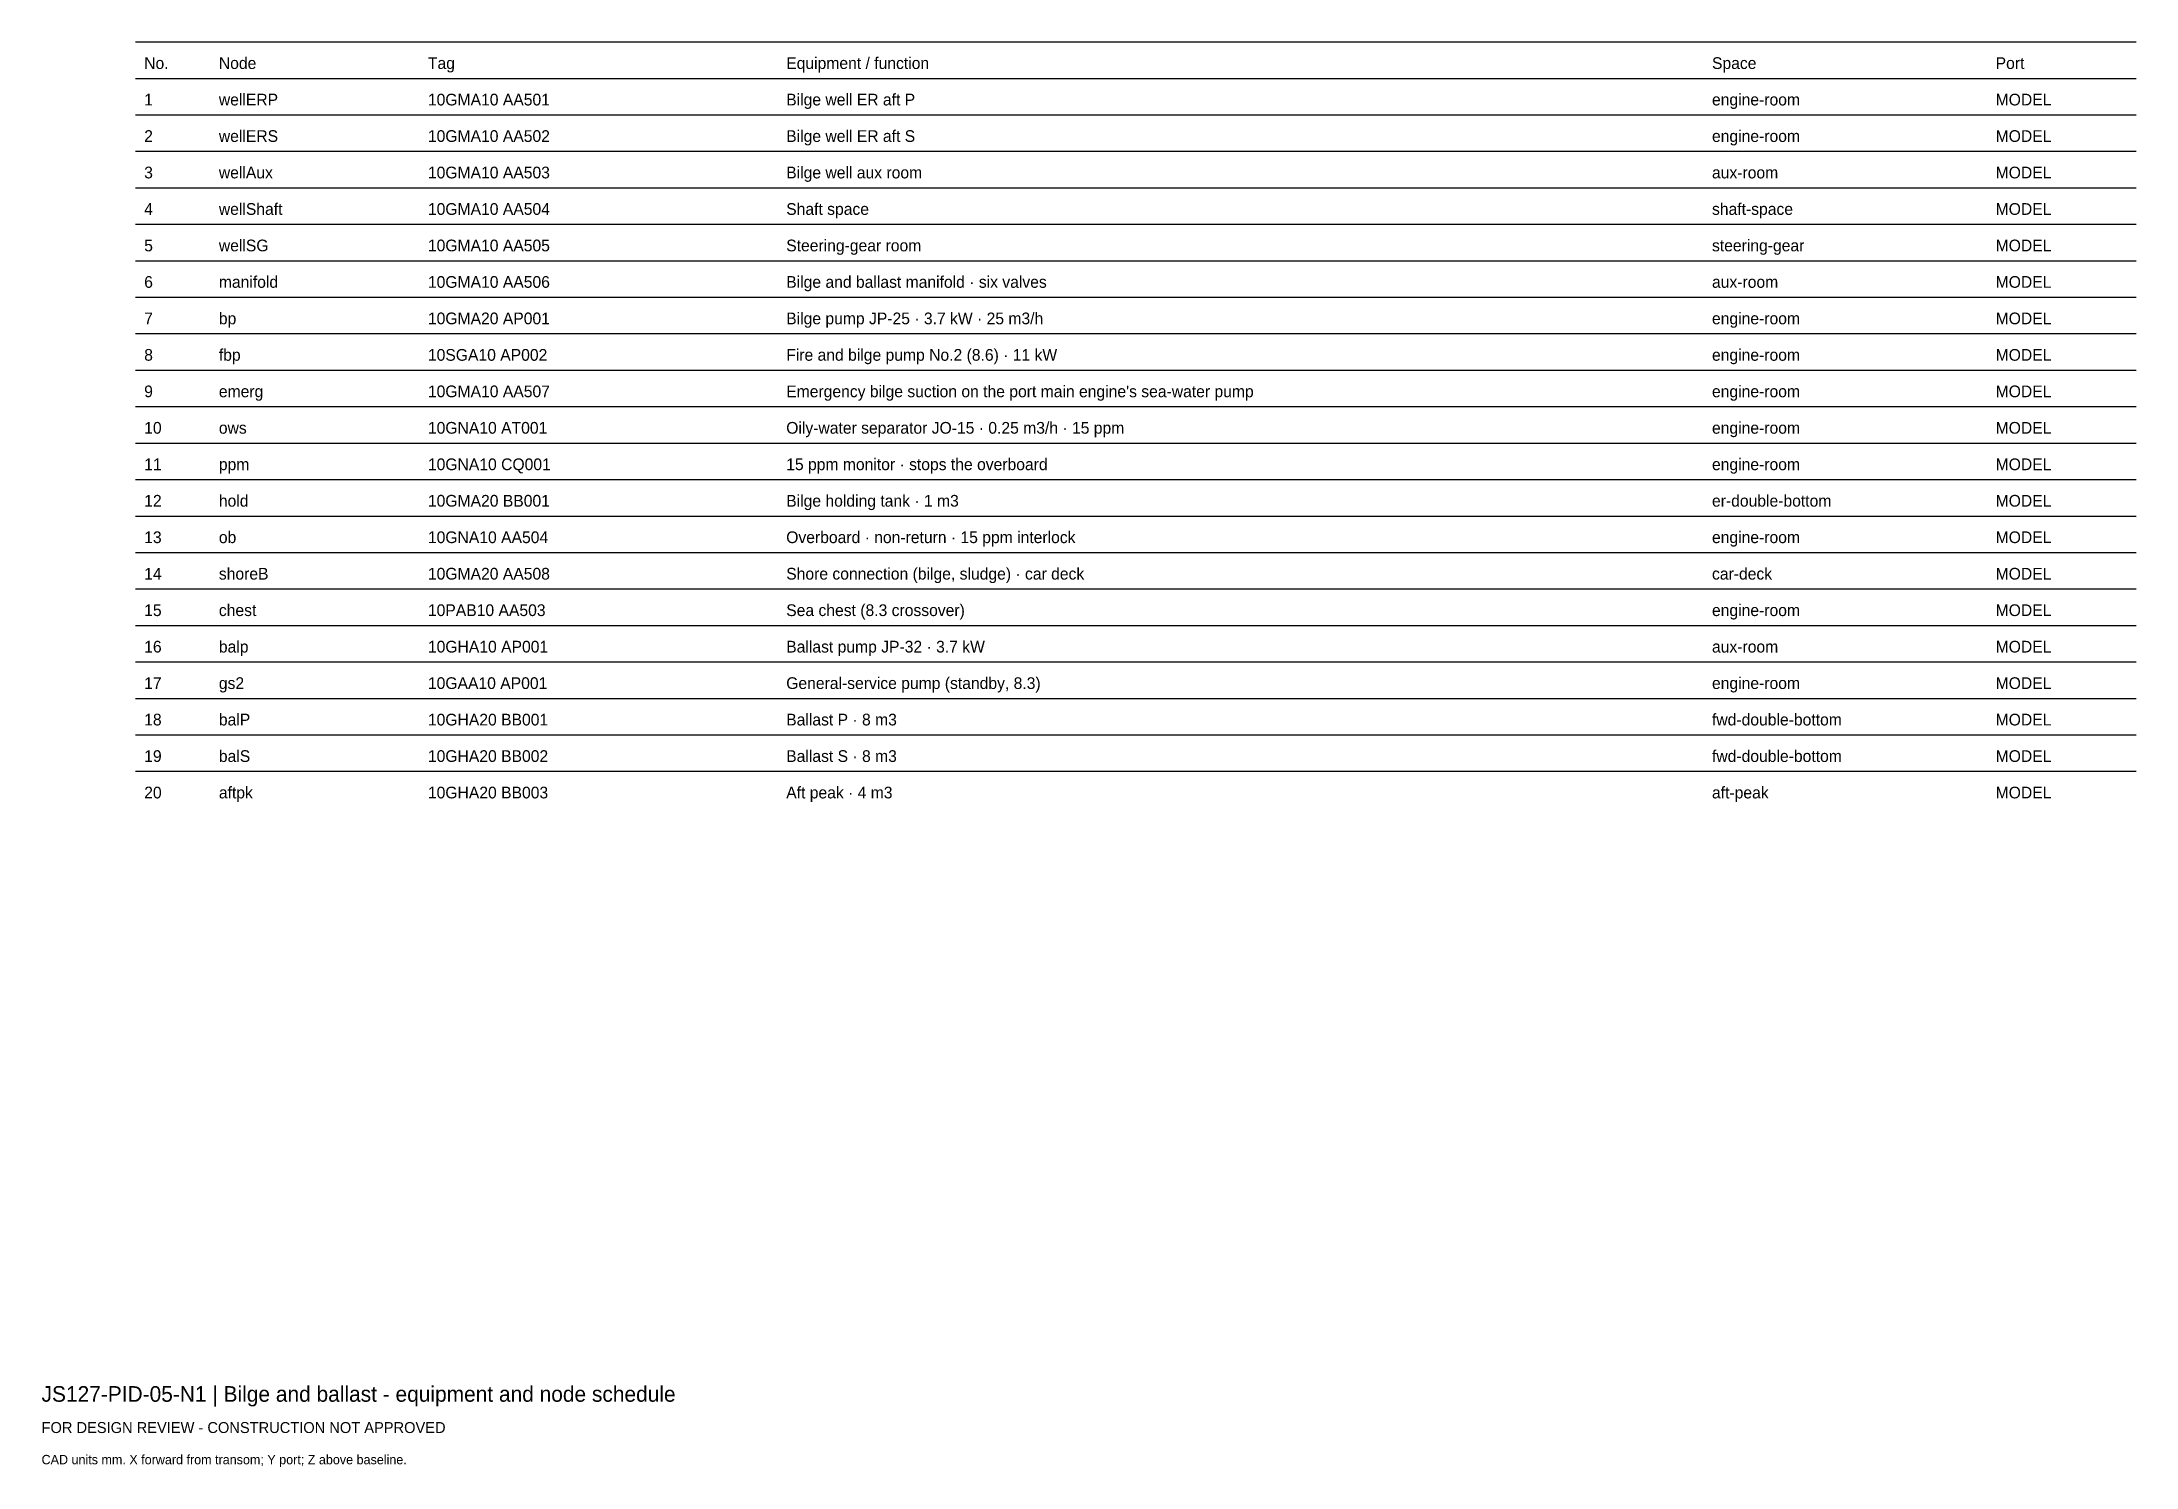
# Model space of a CAD drawing. Header units: millimetres. Extents: x 0 to 402, y -25 to 249.
import ezdxf

# ---------------------------------------------------------------- set-up
doc = ezdxf.new("R2010")
doc.units = ezdxf.units.MM
doc.layers.add('ANNOTATION', color=7, linetype='Continuous')
doc.layers.add('GEOMETRY', color=7, linetype='Continuous')

msp = doc.modelspace()

# ---------------------------------------------------------------- linework, layer by layer
at = {"layer": 'GEOMETRY'}
for p, q in [((18, 249), (402, 249)), ((18, 242), (402, 242)), ((18, 235), (402, 235)), ((18, 228), (402, 228)), ((18, 221), (402, 221)), ((18, 214), (402, 214)), ((18, 207), (402, 207)), ((18, 200), (402, 200)), ((18, 193), (402, 193)), ((18, 186), (402, 186)), ((18, 179), (402, 179)), ((18, 172), (402, 172)), ((18, 165), (402, 165)), ((18, 158), (402, 158)), ((18, 151), (402, 151)), ((18, 144), (402, 144)), ((18, 137), (402, 137)), ((18, 130), (402, 130)), ((18, 123), (402, 123)), ((18, 116), (402, 116)), ((18, 109), (402, 109))]:
    msp.add_line(p, q, dxfattribs=at)

# ---------------------------------------------------------------- texts
at = {"layer": 'ANNOTATION'}
for s, height, p in [('No.', 2.25, (19.7, 243.8)), ('Node', 2.25, (34.03, 243.8)), ('Tag', 2.25, (74.15, 243.8)), ('Equipment / function', 2.25, (142.92, 243.8)), ('Space', 2.25, (320.6, 243.8)), ('Port', 2.25, (375.04, 243.8)), ('1', 2.25, (19.7, 236.8)), ('wellERP', 2.25, (34.03, 236.8)), ('10GMA10 AA501', 2.25, (74.15, 236.8)), ('Bilge well ER aft P', 2.25, (142.92, 236.8)), ('engine-room', 2.25, (320.6, 236.8)), ('MODEL', 2.25, (375.04, 236.8)), ('2', 2.25, (19.7, 229.8)), ('wellERS', 2.25, (34.03, 229.8)), ('10GMA10 AA502', 2.25, (74.15, 229.8)), ('Bilge well ER aft S', 2.25, (142.92, 229.8)), ('engine-room', 2.25, (320.6, 229.8)), ('MODEL', 2.25, (375.04, 229.8)), ('wellAux', 2.25, (34.03, 222.8)), ('Bilge well aux room', 2.25, (142.92, 222.8)), ('3', 2.25, (19.7, 222.8)), ('10GMA10 AA503', 2.25, (74.15, 222.8)), ('aux-room', 2.25, (320.6, 222.8)), ('MODEL', 2.25, (375.04, 222.8)), ('4', 2.25, (19.7, 215.8)), ('wellShaft', 2.25, (34.03, 215.8)), ('10GMA10 AA504', 2.25, (74.15, 215.8)), ('Shaft space', 2.25, (142.92, 215.8)), ('shaft-space', 2.25, (320.6, 215.8)), ('MODEL', 2.25, (375.04, 215.8)), ('5', 2.25, (19.7, 208.8)), ('wellSG', 2.25, (34.03, 208.8)), ('10GMA10 AA505', 2.25, (74.15, 208.8)), ('Steering-gear room', 2.25, (142.92, 208.8)), ('steering-gear', 2.25, (320.6, 208.8)), ('MODEL', 2.25, (375.04, 208.8)), ('6', 2.25, (19.7, 201.8)), ('manifold', 2.25, (34.03, 201.8)), ('10GMA10 AA506', 2.25, (74.15, 201.8)), ('Bilge and ballast manifold · six valves', 2.25, (142.92, 201.8)), ('aux-room', 2.25, (320.6, 201.8)), ('MODEL', 2.25, (375.04, 201.8)), ('7', 2.25, (19.7, 194.8)), ('bp', 2.25, (34.03, 194.8)), ('10GMA20 AP001', 2.25, (74.15, 194.8)), ('Bilge pump JP-25 · 3.7 kW · 25 m3/h', 2.25, (142.92, 194.8)), ('engine-room', 2.25, (320.6, 194.8)), ('MODEL', 2.25, (375.04, 194.8)), ('8', 2.25, (19.7, 187.8)), ('fbp', 2.25, (34.03, 187.8)), ('10SGA10 AP002', 2.25, (74.15, 187.8)), ('Fire and bilge pump No.2 (8.6) · 11 kW', 2.25, (142.92, 187.8)), ('engine-room', 2.25, (320.6, 187.8)), ('MODEL', 2.25, (375.04, 187.8)), ('9', 2.25, (19.7, 180.8)), ('emerg', 2.25, (34.03, 180.8)), ('10GMA10 AA507', 2.25, (74.15, 180.8)), ("Emergency bilge suction on the port main engine's sea-water pump", 2.25, (142.92, 180.8)), ('engine-room', 2.25, (320.6, 180.8)), ('MODEL', 2.25, (375.04, 180.8)), ('10', 2.25, (19.7, 173.8)), ('ows', 2.25, (34.03, 173.8)), ('10GNA10 AT001', 2.25, (74.15, 173.8)), ('Oily-water separator JO-15 · 0.25 m3/h · 15 ppm', 2.25, (142.92, 173.8)), ('engine-room', 2.25, (320.6, 173.8)), ('MODEL', 2.25, (375.04, 173.8)), ('11', 2.25, (19.7, 166.8)), ('10GNA10 CQ001', 2.25, (74.15, 166.8)), ('15 ppm monitor · stops the overboard', 2.25, (142.92, 166.8)), ('engine-room', 2.25, (320.6, 166.8)), ('MODEL', 2.25, (375.04, 166.8)), ('ppm', 2.25, (34.03, 166.8)), ('12', 2.25, (19.7, 159.8)), ('hold', 2.25, (34.03, 159.8)), ('10GMA20 BB001', 2.25, (74.15, 159.8)), ('Bilge holding tank · 1 m3', 2.25, (142.92, 159.8)), ('er-double-bottom', 2.25, (320.6, 159.8)), ('MODEL', 2.25, (375.04, 159.8)), ('13', 2.25, (19.7, 152.8)), ('ob', 2.25, (34.03, 152.8)), ('10GNA10 AA504', 2.25, (74.15, 152.8)), ('Overboard · non-return · 15 ppm interlock', 2.25, (142.92, 152.8)), ('engine-room', 2.25, (320.6, 152.8)), ('MODEL', 2.25, (375.04, 152.8)), ('14', 2.25, (19.7, 145.8)), ('shoreB', 2.25, (34.03, 145.8)), ('10GMA20 AA508', 2.25, (74.15, 145.8)), ('Shore connection (bilge, sludge) · car deck', 2.25, (142.92, 145.8)), ('car-deck', 2.25, (320.6, 145.8)), ('MODEL', 2.25, (375.04, 145.8)), ('15', 2.25, (19.7, 138.8)), ('chest', 2.25, (34.03, 138.8)), ('10PAB10 AA503', 2.25, (74.15, 138.8)), ('Sea chest (8.3 crossover)', 2.25, (142.92, 138.8)), ('engine-room', 2.25, (320.6, 138.8)), ('MODEL', 2.25, (375.04, 138.8)), ('16', 2.25, (19.7, 131.8)), ('balp', 2.25, (34.03, 131.8)), ('10GHA10 AP001', 2.25, (74.15, 131.8)), ('Ballast pump JP-32 · 3.7 kW', 2.25, (142.92, 131.8)), ('aux-room', 2.25, (320.6, 131.8)), ('MODEL', 2.25, (375.04, 131.8)), ('17', 2.25, (19.7, 124.8)), ('gs2', 2.25, (34.03, 124.8)), ('10GAA10 AP001', 2.25, (74.15, 124.8)), ('General-service pump (standby, 8.3)', 2.25, (142.92, 124.8)), ('engine-room', 2.25, (320.6, 124.8)), ('MODEL', 2.25, (375.04, 124.8)), ('18', 2.25, (19.7, 117.8)), ('balP', 2.25, (34.03, 117.8)), ('10GHA20 BB001', 2.25, (74.15, 117.8)), ('Ballast P · 8 m3', 2.25, (142.92, 117.8)), ('fwd-double-bottom', 2.25, (320.6, 117.8)), ('MODEL', 2.25, (375.04, 117.8)), ('19', 2.25, (19.7, 110.8)), ('balS', 2.25, (34.03, 110.8)), ('10GHA20 BB002', 2.25, (74.15, 110.8)), ('Ballast S · 8 m3', 2.25, (142.92, 110.8)), ('fwd-double-bottom', 2.25, (320.6, 110.8)), ('MODEL', 2.25, (375.04, 110.8)), ('20', 2.25, (19.7, 103.8)), ('aftpk', 2.25, (34.03, 103.8)), ('10GHA20 BB003', 2.25, (74.15, 103.8)), ('Aft peak · 4 m3', 2.25, (142.92, 103.8)), ('aft-peak', 2.25, (320.6, 103.8)), ('MODEL', 2.25, (375.04, 103.8)), ('JS127-PID-05-N1 | Bilge and ballast - equipment and node schedule', 3, (0, -12)), ('FOR DESIGN REVIEW - CONSTRUCTION NOT APPROVED', 2.1, (0, -18)), ('CAD units mm. X forward from transom; Y port; Z above baseline.', 1.8, (0, -24))]:
    msp.add_text(s, height=height, dxfattribs=at).set_placement(p)

doc.saveas('drawing.dxf')
